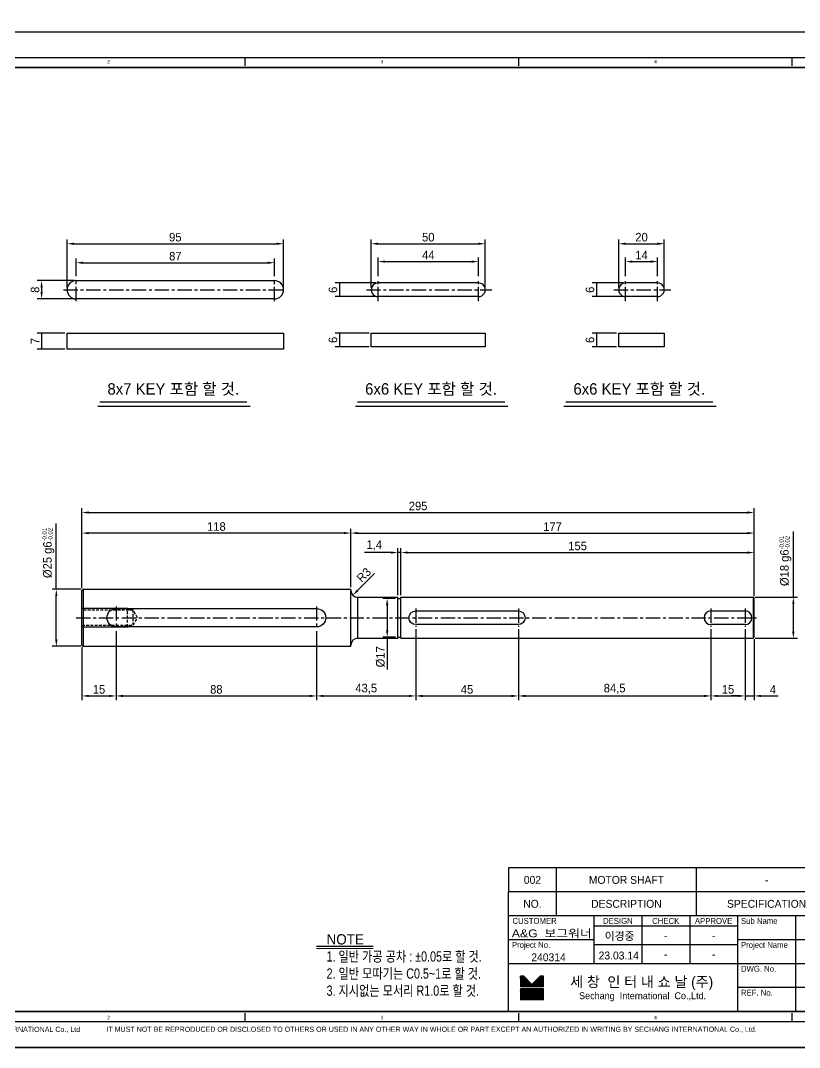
# Model space of a CAD drawing. Header units: inches. Extents: x 0 to 77285, y -118 to 40065.
# Drawn here: x 72149.1 to 72490.9, y 3988 to 4438.4 of the extents above; entities that cross this region are included whole.
import ezdxf
from ezdxf.enums import TextEntityAlignment as Align

# ---------------------------------------------------------------- set-up
doc = ezdxf.new("R2010")
doc.units = ezdxf.units.IN
doc.header["$LTSCALE"] = 5
doc.header["$MEASUREMENT"] = 0
doc.linetypes.add('CENTER', pattern=[2, 1.25, -0.25, 0.25, -0.25])
doc.linetypes.add('HIDDEN', pattern=[0.375, 0.25, -0.125])
for name, color, linetype in [('11', 1, 'CENTER'), ('22', 2, 'HIDDEN'), ('A', 8, 'Continuous'), ('T', 3, 'Continuous')]:
    doc.layers.add(name, color=color, linetype=linetype)
doc.styles.add('SCI', font='')
doc.styles.get('SCI').set_extended_font_data('Gulim')
doc.dimstyles.new('SCH', dxfattribs={"dimtxt": 2.5, "dimasz": 2, "dimexe": 1.25, "dimexo": 0.625, "dimtad": 1, "dimdec": 8, "dimtxsty": 'SCI', "dimcen": 2.5, "dimclrd": 4, "dimclre": 4, "dimclrt": 7, "dimadec": 8, "dimazin": 2, "dimtfac": 1, "dimtdec": 8, "dimtmove": 0, "dimatfit": 3, "dimfxl": 1, "dimarcsym": 0})

# ---------------------------------------------------------------- blocks, each defined once
blk = doc.blocks.new('A$C645fd8c3')
at = {"linetype": 'Continuous'}
h = blk.add_hatch(dxfattribs=at)
h.set_pattern_fill('ANSI31', color=5, scale=0.563055, style=0)
h.set_pattern_definition([(45, (-482.600826, -378.99261), (-0.04976753, 0.04976753), [])])
h.paths.add_polyline_path([(259.73, -279.27), (259.73, -276.17), (258.74, -276.17), (256.35, -278.56), (253.96, -276.17), (252.97, -276.17), (252.97, -279.27)])
h.paths.add_polyline_path([(252.97, -279.83), (252.97, -282.93), (259.73, -282.93), (259.73, -279.83)])
at = {"color": 2}
for p, q in [((12.5, -7.5), (412.5, -7.5)), ((172.5, -10), (172.5, -7.5)), ((252.5, -10), (252.5, -7.5)), ((332.5, -10), (332.5, -7.5)), ((172.5, -289.5), (172.5, -287)), ((252.5, -289.5), (252.5, -287)), ((332.5, -289.5), (332.5, -287)), ((412.5, -289.5), (12.5, -289.5))]:
    blk.add_line(p, q, dxfattribs=at)
for p, q in [((409.5, -244.5), (249.5, -244.5)), ((249.5, -244.5), (249.5, -251.5)), ((249.5, -286.5), (249.5, -251.5)), ((409.5, -251.5), (249.5, -251.5)), ((409.5, -258.5), (249.5, -258.5)), ((316.5, -258.5), (316.5, -286.5)), ((316.5, -261.5), (274.5, -261.5)), ((316.5, -267), (274.5, -267))]:
    blk.add_line(p, q)
at = {"color": 3}
for p, q in [((263.5, -251.5), (263.5, -244.5)), ((304.5, -251.5), (304.5, -244.5)), ((263.5, -258.5), (263.5, -251.5)), ((304.5, -258.5), (304.5, -251.5)), ((274.5, -258.5), (274.5, -272.5)), ((288.5, -258.5), (288.5, -272.5)), ((302.5, -258.5), (302.5, -272.5)), ((333.5, -258.5), (333.5, -286.5)), ((274.5, -265.5), (249.5, -265.5)), ((409.58, -265.5), (316.5, -265.5)), ((409.5, -272.5), (249.5, -272.5)), ((409.58, -279.5), (316.5, -279.5))]:
    blk.add_line(p, q, dxfattribs=at)
at = {"color": 5, "linetype": 'Continuous'}
for p, q in [((252.97, -276.17), (252.97, -279.27)), ((253.96, -276.17), (252.97, -276.17)), ((253.96, -276.17), (256.35, -278.56)), ((258.74, -276.17), (256.35, -278.56)), ((259.73, -276.17), (258.74, -276.17)), ((259.73, -279.27), (259.73, -276.17)), ((259.73, -279.27), (252.97, -279.27)), ((252.97, -279.83), (252.97, -282.93)), ((259.73, -279.83), (252.97, -279.83)), ((259.73, -282.93), (259.73, -279.83)), ((252.97, -282.93), (259.73, -282.93))]:
    blk.add_line(p, q, dxfattribs=at)
at = {"color": 40, "const_width": 0.5}
blk.add_lwpolyline([(15.5, -286.5), (15.5, -10.5), (409.5, -10.5), (409.5, -286.5)], close=True, dxfattribs=at)
at = {"const_width": 0.257}
blk.add_lwpolyline([(193.31, -268.04), (209.91, -268.04)], dxfattribs=at)
at = {"color": 3}
blk.add_lwpolyline([(193.31, -267.35), (209.91, -267.35)], dxfattribs=at)
at = {"layer": 'Defpoints', "color": 1}
blk.add_lwpolyline([(0, -297), (0, 0), (420, 0), (420, -297)], close=True, dxfattribs=at)
at = {"color": 2, "style": 'SCI'}
for s, p in [('2', (132.5, -8.75)), ('3', (212.5, -8.75)), ('4', (292.5, -8.75)), ('2', (132.5, -288.25)), ('3', (212.5, -288.25)), ('4', (292.5, -288.25))]:
    blk.add_text(s, height=1, dxfattribs=at).set_placement(p, align=Align.MIDDLE_CENTER)
at = {"style": 'SCI'}
for s, height, p in [('NO.', 2.308, (256.5, -255)), ('DESCRIPTION', 2.3077, (284, -255)), ('SPECIFICATION', 2.3077, (325, -255)), ('DESIGN', 1.731, (281.5, -260)), ('CHECK', 1.731, (295.5, -260)), ('APPROVE', 1.731, (309.5, -260)), ('이경중', 2.308, (282, -264.44)), ('-', 2.31, (295.5, -264.25)), ('-', 2.31, (309.5, -264.25)), ('세 창  인 터 내 쇼 날 (주)', 3.0296, (288.44, -277.82)), ('Sechang  International  Co.,Ltd.', 2.0198, (288.72, -281.87))]:
    blk.add_text(s, height=height, dxfattribs=at).set_placement(p, align=Align.MIDDLE_CENTER)
for s, height, p in [('CUSTOMER', 1.731, (250.65, -260)), ('Sub Name', 1.731, (317.5, -260)), ('Project No.', 1.7308, (250.5, -267)), ('Project Name', 1.7308, (317.5, -267)), ('DWG. No.', 1.731, (317.5, -274)), ('REF. No.', 1.731, (317.5, -281))]:
    blk.add_text(s, height=height, dxfattribs=at).set_placement(p, align=Align.MIDDLE_LEFT)
at = {"color": 40, "style": 'SCI'}
for p in [(295.5, -269.75), (309.5, -269.75)]:
    blk.add_text('-', height=2.31, dxfattribs=at).set_placement(p, align=Align.MIDDLE_CENTER)
at = {"color": 3, "linetype": 'Continuous', "style": 'SCI'}
for s, p in [('THIS DRAWING CONTAINS CONFIDENTIAL INFORMATION PROPRIETARY TO SECHANG INTERNATIONAL Co., Ltd  ', (12.11, -292.46)), ('IT MUST NOT BE REPRODUCED OR DISCLOSED TO OTHERS OR USED IN ANY OTHER WAY IN WHOLE OR PART EXCEPT AN AUTHORIZED IN WRITING BY SECHANG INTERNATIONAL Co., Ltd.', (131.88, -292.43))]:
    blk.add_text(s, height=1.5, dxfattribs=at).set_placement(p)
at = {"color": 40, "insert": (196.28, -263.89), "char_height": 3, "attachment_point": 1, "style": 'SCI'}
blk.add_mtext_dynamic_manual_height_columns('NOTE{\\W0.8;\\P1. 일반 가공 공차 : %%P0.05로 할 것.\\P2. 일반 모따기는 C0.5~1로 할 것.\\P3. 지시없는 모서리 R1.0로 할 것.}', width=205.982, gutter_width=1.29, heights=[0], dxfattribs=at)
blk = doc.blocks.new('*D1312')
at = {"color": 4, "lineweight": -2, "transparency": 16777216}
for p, q in [((72169.55, 4321.28), (72169.55, 4342.4)), ((72264.55, 4321.28), (72264.55, 4342.4)), ((72172.55, 4340.53), (72261.55, 4340.53))]:
    blk.add_line(p, q, dxfattribs=at)
at = {"color": 4, "transparency": 16777216}
for points in [[(72172.55, 4341.03), (72172.55, 4340.03), (72169.55, 4340.53)], [(72261.55, 4341.03), (72261.55, 4340.03), (72264.55, 4340.53)]]:
    blk.add_solid(points, dxfattribs=at)
at = {"layer": 'Defpoints', "color": 0, "transparency": 16777216}
for p in [(72264.55, 4340.53), (72169.55, 4320.35), (72264.55, 4320.35)]:
    blk.add_point(p, dxfattribs=at)
at = {"color": 7, "transparency": 16777216, "insert": (72217.05, 4343.39), "char_height": 3.75, "attachment_point": 5, "style": 'SCI'}
blk.add_mtext('95', dxfattribs=at)
blk = doc.blocks.new('*D1313')
at = {"color": 4, "lineweight": -2, "transparency": 16777216}
for p, q in [((72172.61, 4324.35), (72156.5, 4324.35)), ((72158.37, 4321.35), (72158.37, 4319.35)), ((72172.61, 4316.35), (72156.5, 4316.35))]:
    blk.add_line(p, q, dxfattribs=at)
at = {"color": 4, "transparency": 16777216}
for points in [[(72157.87, 4321.35), (72158.87, 4321.35), (72158.37, 4324.35)], [(72157.87, 4319.35), (72158.87, 4319.35), (72158.37, 4316.35)]]:
    blk.add_solid(points, dxfattribs=at)
at = {"layer": 'Defpoints', "color": 0, "transparency": 16777216}
for p in [(72173.55, 4324.35), (72158.37, 4316.35), (72173.55, 4316.35)]:
    blk.add_point(p, dxfattribs=at)
at = {"color": 7, "transparency": 16777216, "insert": (72155.51, 4320.35), "char_height": 3.75, "attachment_point": 5, "rotation": 90, "style": 'SCI'}
blk.add_mtext('8', dxfattribs=at)
blk = doc.blocks.new('*D1314')
at = {"color": 4, "lineweight": -2, "transparency": 16777216}
for p, q in [((72305.1, 4323.35), (72287.22, 4323.35)), ((72289.09, 4323.35), (72289.09, 4317.35)), ((72305.1, 4317.35), (72287.22, 4317.35))]:
    blk.add_line(p, q, dxfattribs=at)
at = {"layer": 'Defpoints', "color": 0, "transparency": 16777216}
for p in [(72306.04, 4323.35), (72289.09, 4317.35), (72306.04, 4317.35)]:
    blk.add_point(p, dxfattribs=at)
at = {"color": 7, "transparency": 16777216, "insert": (72286.23, 4320.35), "char_height": 3.75, "attachment_point": 5, "rotation": 90, "style": 'SCI'}
blk.add_mtext('6', dxfattribs=at)
blk = doc.blocks.new('*D1315')
at = {"color": 4, "lineweight": -2, "transparency": 16777216}
for p, q in [((72303.05, 4321.28), (72303.05, 4342.4)), ((72353.05, 4321.28), (72353.05, 4342.4)), ((72306.05, 4340.53), (72350.05, 4340.53))]:
    blk.add_line(p, q, dxfattribs=at)
at = {"color": 4, "transparency": 16777216}
for points in [[(72306.05, 4341.03), (72306.05, 4340.03), (72303.05, 4340.53)], [(72350.05, 4341.03), (72350.05, 4340.03), (72353.05, 4340.53)]]:
    blk.add_solid(points, dxfattribs=at)
at = {"layer": 'Defpoints', "color": 0, "transparency": 16777216}
for p in [(72353.05, 4340.53), (72303.05, 4320.35), (72353.05, 4320.35)]:
    blk.add_point(p, dxfattribs=at)
at = {"color": 7, "transparency": 16777216, "insert": (72328.05, 4343.39), "char_height": 3.75, "attachment_point": 5, "style": 'SCI'}
blk.add_mtext('50', dxfattribs=at)
blk = doc.blocks.new('*D1300')
at = {"color": 4, "lineweight": -2, "transparency": 16777216}
for p, q in [((72168.61, 4301.34), (72156.5, 4301.34)), ((72158.37, 4301.34), (72158.37, 4294.34)), ((72168.61, 4294.34), (72156.5, 4294.34))]:
    blk.add_line(p, q, dxfattribs=at)
at = {"layer": 'Defpoints', "color": 0, "transparency": 16777216}
for p in [(72169.55, 4301.34), (72158.37, 4294.34), (72169.55, 4294.34)]:
    blk.add_point(p, dxfattribs=at)
at = {"color": 7, "transparency": 16777216, "insert": (72155.51, 4297.84), "char_height": 3.75, "attachment_point": 5, "rotation": 90, "style": 'SCI'}
blk.add_mtext('7', dxfattribs=at)
blk = doc.blocks.new('*D1301')
at = {"color": 4, "lineweight": -2, "transparency": 16777216}
for p, q in [((72302.11, 4301.34), (72287.22, 4301.34)), ((72289.09, 4301.34), (72289.09, 4295.34)), ((72302.11, 4295.34), (72287.22, 4295.34))]:
    blk.add_line(p, q, dxfattribs=at)
at = {"layer": 'Defpoints', "color": 0, "transparency": 16777216}
for p in [(72303.05, 4301.34), (72289.09, 4295.34), (72303.05, 4295.34)]:
    blk.add_point(p, dxfattribs=at)
at = {"color": 7, "transparency": 16777216, "insert": (72286.23, 4298.34), "char_height": 3.75, "attachment_point": 5, "rotation": 90, "style": 'SCI'}
blk.add_mtext('6', dxfattribs=at)
blk = doc.blocks.new('*D1306')
at = {"color": 4, "lineweight": -2, "transparency": 16777216}
for p, q in [((72173.55, 4326.28), (72173.55, 4334.07)), ((72260.55, 4326.28), (72260.55, 4334.07)), ((72176.55, 4332.2), (72257.55, 4332.2))]:
    blk.add_line(p, q, dxfattribs=at)
at = {"color": 4, "transparency": 16777216}
for points in [[(72176.55, 4332.7), (72176.55, 4331.7), (72173.55, 4332.2)], [(72257.55, 4332.7), (72257.55, 4331.7), (72260.55, 4332.2)]]:
    blk.add_solid(points, dxfattribs=at)
at = {"layer": 'Defpoints', "color": 0, "transparency": 16777216}
for p in [(72260.55, 4332.2), (72173.55, 4325.35), (72260.55, 4325.35)]:
    blk.add_point(p, dxfattribs=at)
at = {"color": 7, "transparency": 16777216, "insert": (72217.05, 4335.06), "char_height": 3.75, "attachment_point": 5, "style": 'SCI'}
blk.add_mtext('87', dxfattribs=at)
blk = doc.blocks.new('*D1307')
at = {"color": 4, "lineweight": -2, "transparency": 16777216}
for p, q in [((72306.05, 4326.28), (72306.05, 4334.57)), ((72350.05, 4326.28), (72350.05, 4334.57)), ((72309.05, 4332.7), (72347.05, 4332.7))]:
    blk.add_line(p, q, dxfattribs=at)
at = {"color": 4, "transparency": 16777216}
for points in [[(72309.05, 4333.2), (72309.05, 4332.2), (72306.05, 4332.7)], [(72347.05, 4333.2), (72347.05, 4332.2), (72350.05, 4332.7)]]:
    blk.add_solid(points, dxfattribs=at)
at = {"layer": 'Defpoints', "color": 0, "transparency": 16777216}
for p in [(72350.05, 4332.7), (72306.05, 4325.35), (72350.05, 4325.35)]:
    blk.add_point(p, dxfattribs=at)
at = {"color": 7, "transparency": 16777216, "insert": (72328.05, 4335.56), "char_height": 3.75, "attachment_point": 5, "style": 'SCI'}
blk.add_mtext('44', dxfattribs=at)
blk = doc.blocks.new('*D1308')
at = {"color": 4, "lineweight": -2, "transparency": 16777216}
for p, q in [((72413.67, 4323.35), (72400.01, 4323.35)), ((72401.88, 4323.35), (72401.88, 4317.35)), ((72413.67, 4317.35), (72400.01, 4317.35))]:
    blk.add_line(p, q, dxfattribs=at)
at = {"layer": 'Defpoints', "color": 0, "transparency": 16777216}
for p in [(72414.61, 4323.35), (72401.88, 4317.35), (72414.61, 4317.35)]:
    blk.add_point(p, dxfattribs=at)
at = {"color": 7, "transparency": 16777216, "insert": (72399.02, 4320.35), "char_height": 3.75, "attachment_point": 5, "rotation": 90, "style": 'SCI'}
blk.add_mtext('6', dxfattribs=at)
blk = doc.blocks.new('*D1309')
at = {"color": 4, "lineweight": -2, "transparency": 16777216}
for p, q in [((72411.62, 4321.28), (72411.62, 4342.4)), ((72431.62, 4321.28), (72431.62, 4342.4)), ((72414.62, 4340.53), (72428.62, 4340.53))]:
    blk.add_line(p, q, dxfattribs=at)
at = {"color": 4, "transparency": 16777216}
for points in [[(72414.62, 4341.03), (72414.62, 4340.03), (72411.62, 4340.53)], [(72428.62, 4341.03), (72428.62, 4340.03), (72431.62, 4340.53)]]:
    blk.add_solid(points, dxfattribs=at)
at = {"layer": 'Defpoints', "color": 0, "transparency": 16777216}
for p in [(72431.62, 4340.53), (72411.62, 4320.35), (72431.62, 4320.35)]:
    blk.add_point(p, dxfattribs=at)
at = {"color": 7, "transparency": 16777216, "insert": (72421.62, 4343.39), "char_height": 3.75, "attachment_point": 5, "style": 'SCI'}
blk.add_mtext('20', dxfattribs=at)
blk = doc.blocks.new('*D1310')
at = {"color": 4, "lineweight": -2, "transparency": 16777216}
for p, q in [((72410.68, 4301.34), (72400.01, 4301.34)), ((72401.88, 4301.34), (72401.88, 4295.34)), ((72410.68, 4295.34), (72400.01, 4295.34))]:
    blk.add_line(p, q, dxfattribs=at)
at = {"layer": 'Defpoints', "color": 0, "transparency": 16777216}
for p in [(72411.62, 4301.34), (72401.88, 4295.34), (72411.62, 4295.34)]:
    blk.add_point(p, dxfattribs=at)
at = {"color": 7, "transparency": 16777216, "insert": (72399.02, 4298.34), "char_height": 3.75, "attachment_point": 5, "rotation": 90, "style": 'SCI'}
blk.add_mtext('6', dxfattribs=at)
blk = doc.blocks.new('*D1311')
at = {"color": 4, "lineweight": -2, "transparency": 16777216}
for p, q in [((72414.62, 4326.28), (72414.62, 4334.57)), ((72428.62, 4326.28), (72428.62, 4334.57)), ((72417.62, 4332.7), (72425.62, 4332.7))]:
    blk.add_line(p, q, dxfattribs=at)
at = {"color": 4, "transparency": 16777216}
for points in [[(72417.62, 4333.2), (72417.62, 4332.2), (72414.62, 4332.7)], [(72425.62, 4333.2), (72425.62, 4332.2), (72428.62, 4332.7)]]:
    blk.add_solid(points, dxfattribs=at)
at = {"layer": 'Defpoints', "color": 0, "transparency": 16777216}
for p in [(72428.62, 4332.7), (72414.62, 4325.35), (72428.62, 4325.35)]:
    blk.add_point(p, dxfattribs=at)
at = {"color": 7, "transparency": 16777216, "insert": (72421.62, 4335.56), "char_height": 3.75, "attachment_point": 5, "style": 'SCI'}
blk.add_mtext('14', dxfattribs=at)
blk = doc.blocks.new('A$Cdee910e8')
for p, q in [((0, 12), (0.5, 12.5)), ((0, -12), (0, 12)), ((0.5, 12.5), (118, 12.5)), ((0.5, 12.5), (0.5, -12.5)), ((118, -12.5), (118, 12.5)), ((121, 9), (138.6, 9)), ((138.6, -9), (138.6, 9)), ((138.6, 8.5), (140, 8.5)), ((140, 9), (294.5, 9)), ((140, -9), (140, 9)), ((294.5, 9), (295, 8.5)), ((294.5, 9), (294.5, -9)), ((295, -8.5), (295, 8.5)), ((276, 3), (291, 3)), ((291, -3), (276, -3)), ((121, -9), (138.6, -9)), ((138.6, -8.5), (140, -8.5)), ((140, -9), (294.5, -9)), ((294.5, -9), (295, -8.5)), ((0, -12), (0.5, -12.5)), ((0.5, -12.5), (118, -12.5))]:
    blk.add_line(p, q)
for points in [[(15, -4, -1), (15, 4), (103, 4, -1), (103, -4)], [(146.5, -3, -1), (146.5, 3), (191.5, 3, -1), (191.5, -3)]]:
    blk.add_lwpolyline(points, format="xyb", close=True)
for centre, start, end in [((121, 12), 180, 270), ((276, 0), 90, 270), ((291, 0), 270, 90), ((121, -12), 90, 180)]:
    blk.add_arc(centre, 3, start, end)
at = {"layer": '11'}
for p, q in [((15, 5), (15, -5)), ((103, 5), (103, -5)), ((-2.5, 0), (296, 0)), ((146.5, 4), (146.5, -4)), ((191.5, 4), (191.5, -4)), ((276, 4), (276, -4)), ((291, 4), (291, -4))]:
    blk.add_line(p, q, dxfattribs=at)
at = {"layer": '22'}
for p, q in [((22.5, 3.32), (0, 3.32)), ((20, -4), (20, 4)), ((24.42, 0), (22.5, 3.32)), ((22.5, -3.32), (22.5, 3.32)), ((22.5, -3.32), (24.42, 0)), ((0, -3.32), (22.5, -3.32))]:
    blk.add_line(p, q, dxfattribs=at)
at = {"layer": 'A'}
blk.add_line((121, 9), (121, -9), dxfattribs=at)
at = {"layer": 'T'}
for p, q in [((20, 4), (0, 4)), ((21.17, 3.32), (20, 4)), ((0, -4), (20, -4)), ((20, -4), (21.17, -3.32))]:
    blk.add_line(p, q, dxfattribs=at)
blk = doc.blocks.new('*D1320')
at = {"color": 4, "lineweight": -2, "transparency": 16777216}
for p, q in [((72316.06, 4186.44), (72316.06, 4206.96)), ((72471.06, 4185.94), (72471.06, 4206.96)), ((72319.06, 4205.08), (72468.06, 4205.08))]:
    blk.add_line(p, q, dxfattribs=at)
at = {"color": 4, "transparency": 16777216}
for points in [[(72319.06, 4205.58), (72319.06, 4204.58), (72316.06, 4205.08)], [(72468.06, 4205.58), (72468.06, 4204.58), (72471.06, 4205.08)]]:
    blk.add_solid(points, dxfattribs=at)
at = {"layer": 'Defpoints', "color": 0, "transparency": 16777216}
for p in [(72471.06, 4205.08), (72316.06, 4185.5), (72471.06, 4185)]:
    blk.add_point(p, dxfattribs=at)
at = {"color": 7, "transparency": 16777216, "insert": (72393.56, 4207.95), "char_height": 3.75, "attachment_point": 5, "style": 'SCI'}
blk.add_mtext('155', dxfattribs=at)
blk = doc.blocks.new('*D1321')
at = {"color": 4, "lineweight": -2, "transparency": 16777216}
for p, q in [((72314.66, 4186.44), (72314.66, 4206.96)), ((72316.06, 4186.44), (72316.06, 4206.96)), ((72311.66, 4205.08), (72300.03, 4205.08)), ((72316.06, 4205.08), (72314.66, 4205.08)), ((72319.06, 4205.08), (72322.06, 4205.08))]:
    blk.add_line(p, q, dxfattribs=at)
at = {"color": 4, "transparency": 16777216}
for points in [[(72311.66, 4205.58), (72311.66, 4204.58), (72314.66, 4205.08)], [(72319.06, 4205.58), (72319.06, 4204.58), (72316.06, 4205.08)]]:
    blk.add_solid(points, dxfattribs=at)
at = {"layer": 'Defpoints', "color": 0, "transparency": 16777216}
for p in [(72314.66, 4205.08), (72314.66, 4185.5), (72316.06, 4185.5)]:
    blk.add_point(p, dxfattribs=at)
at = {"color": 7, "transparency": 16777216, "insert": (72304.35, 4208.18), "char_height": 3.75, "attachment_point": 5, "style": 'SCI'}
blk.add_mtext('1,4', dxfattribs=at)
blk = doc.blocks.new('*D1322')
at = {"color": 4, "lineweight": -2, "transparency": 16777216}
for p, q in [((72294.06, 4189.94), (72294.06, 4215.49)), ((72297.06, 4213.62), (72468.06, 4213.62)), ((72471.06, 4185.94), (72471.06, 4215.49))]:
    blk.add_line(p, q, dxfattribs=at)
at = {"color": 4, "transparency": 16777216}
for points in [[(72297.06, 4214.12), (72297.06, 4213.12), (72294.06, 4213.62)], [(72468.06, 4214.12), (72468.06, 4213.12), (72471.06, 4213.62)]]:
    blk.add_solid(points, dxfattribs=at)
at = {"layer": 'Defpoints', "color": 0, "transparency": 16777216}
for p in [(72471.06, 4213.62), (72294.06, 4189), (72471.06, 4185)]:
    blk.add_point(p, dxfattribs=at)
at = {"color": 7, "transparency": 16777216, "insert": (72382.56, 4216.48), "char_height": 3.75, "attachment_point": 5, "style": 'SCI'}
blk.add_mtext('177', dxfattribs=at)
blk = doc.blocks.new('*D1323')
at = {"color": 4, "lineweight": -2, "transparency": 16777216}
for p, q in [((72176.06, 4189.44), (72176.06, 4215.49)), ((72291.06, 4213.62), (72179.06, 4213.62)), ((72294.06, 4189.94), (72294.06, 4215.49))]:
    blk.add_line(p, q, dxfattribs=at)
at = {"color": 4, "transparency": 16777216}
for points in [[(72179.06, 4214.12), (72179.06, 4213.12), (72176.06, 4213.62)], [(72291.06, 4214.12), (72291.06, 4213.12), (72294.06, 4213.62)]]:
    blk.add_solid(points, dxfattribs=at)
at = {"layer": 'Defpoints', "color": 0, "transparency": 16777216}
for p in [(72176.06, 4213.62), (72294.06, 4189), (72176.06, 4188.5)]:
    blk.add_point(p, dxfattribs=at)
at = {"color": 7, "transparency": 16777216, "insert": (72235.06, 4216.48), "char_height": 3.75, "attachment_point": 5, "style": 'SCI'}
blk.add_mtext('118', dxfattribs=at)
blk = doc.blocks.new('*D1324')
at = {"color": 4, "lineweight": -2, "transparency": 16777216}
for p, q in [((72176.06, 4189.44), (72176.06, 4224.51)), ((72179.06, 4222.64), (72468.06, 4222.64)), ((72471.06, 4185.94), (72471.06, 4224.51))]:
    blk.add_line(p, q, dxfattribs=at)
at = {"color": 4, "transparency": 16777216}
for points in [[(72179.06, 4223.14), (72179.06, 4222.14), (72176.06, 4222.64)], [(72468.06, 4223.14), (72468.06, 4222.14), (72471.06, 4222.64)]]:
    blk.add_solid(points, dxfattribs=at)
at = {"layer": 'Defpoints', "color": 0, "transparency": 16777216}
for p in [(72471.06, 4222.64), (72176.06, 4188.5), (72471.06, 4185)]:
    blk.add_point(p, dxfattribs=at)
at = {"color": 7, "transparency": 16777216, "insert": (72323.56, 4225.5), "char_height": 3.75, "attachment_point": 5, "style": 'SCI'}
blk.add_mtext('295', dxfattribs=at)
blk = doc.blocks.new('*D1325')
at = {"color": 4, "lineweight": -2, "transparency": 16777216}
for p, q in [((72313.72, 4185), (72308.14, 4185)), ((72310.01, 4182), (72310.01, 4171)), ((72313.72, 4168), (72308.14, 4168)), ((72310.01, 4168), (72310.01, 4153.73))]:
    blk.add_line(p, q, dxfattribs=at)
at = {"color": 4, "transparency": 16777216}
for points in [[(72309.51, 4182), (72310.51, 4182), (72310.01, 4185)], [(72309.51, 4171), (72310.51, 4171), (72310.01, 4168)]]:
    blk.add_solid(points, dxfattribs=at)
at = {"layer": 'Defpoints', "color": 0, "transparency": 16777216}
for p in [(72314.66, 4185), (72310.01, 4168), (72314.66, 4168)]:
    blk.add_point(p, dxfattribs=at)
at = {"color": 7, "transparency": 16777216, "insert": (72307.05, 4159.36), "char_height": 3.75, "attachment_point": 5, "rotation": 90, "style": 'SCI'}
blk.add_mtext('%%C17', dxfattribs=at)
blk = doc.blocks.new('*D1326')
at = {"color": 4, "lineweight": -2, "transparency": 16777216}
blk.add_line((72304.44, 4195.88), (72297.06, 4188.5), dxfattribs=at)
at = {"color": 4, "transparency": 16777216}
blk.add_solid([(72296.71, 4188.85), (72297.41, 4188.14), (72294.94, 4186.38)], dxfattribs=at)
at = {"layer": 'Defpoints', "color": 0, "transparency": 16777216}
for p in [(72294.94, 4186.38), (72297.06, 4188.5)]:
    blk.add_point(p, dxfattribs=at)
at = {"color": 7, "transparency": 16777216, "insert": (72299.78, 4195.27), "char_height": 3.75, "attachment_point": 5, "rotation": 45, "style": 'SCI'}
blk.add_mtext('R3', dxfattribs=at)
blk = doc.blocks.new('*D1327')
at = {"color": 4, "lineweight": -2, "transparency": 16777216}
for p, q in [((72191.06, 4170.56), (72191.06, 4140.32)), ((72176.06, 4163.56), (72176.06, 4140.32)), ((72179.06, 4142.2), (72188.06, 4142.2))]:
    blk.add_line(p, q, dxfattribs=at)
at = {"color": 4, "transparency": 16777216}
for points in [[(72179.06, 4142.7), (72179.06, 4141.7), (72176.06, 4142.2)], [(72188.06, 4142.7), (72188.06, 4141.7), (72191.06, 4142.2)]]:
    blk.add_solid(points, dxfattribs=at)
at = {"layer": 'Defpoints', "color": 0, "transparency": 16777216}
for p in [(72191.06, 4171.5), (72176.06, 4164.5), (72191.06, 4142.2)]:
    blk.add_point(p, dxfattribs=at)
at = {"color": 7, "transparency": 16777216, "insert": (72183.56, 4145.06), "char_height": 3.75, "attachment_point": 5, "style": 'SCI'}
blk.add_mtext('15', dxfattribs=at)
blk = doc.blocks.new('*D1328')
at = {"color": 4, "lineweight": -2, "transparency": 16777216}
for p, q in [((72191.06, 4170.56), (72191.06, 4140.32)), ((72279.06, 4170.56), (72279.06, 4140.32)), ((72194.06, 4142.2), (72276.06, 4142.2))]:
    blk.add_line(p, q, dxfattribs=at)
at = {"color": 4, "transparency": 16777216}
for points in [[(72194.06, 4142.7), (72194.06, 4141.7), (72191.06, 4142.2)], [(72276.06, 4142.7), (72276.06, 4141.7), (72279.06, 4142.2)]]:
    blk.add_solid(points, dxfattribs=at)
at = {"layer": 'Defpoints', "color": 0, "transparency": 16777216}
for p in [(72191.06, 4171.5), (72279.06, 4171.5), (72279.06, 4142.2)]:
    blk.add_point(p, dxfattribs=at)
at = {"color": 7, "transparency": 16777216, "insert": (72235.06, 4145.06), "char_height": 3.75, "attachment_point": 5, "style": 'SCI'}
blk.add_mtext('88', dxfattribs=at)
blk = doc.blocks.new('*D1329')
at = {"color": 4, "lineweight": -2, "transparency": 16777216}
for p, q in [((72322.56, 4171.56), (72322.56, 4140.32)), ((72279.06, 4170.56), (72279.06, 4140.32)), ((72282.06, 4142.2), (72319.56, 4142.2))]:
    blk.add_line(p, q, dxfattribs=at)
at = {"color": 4, "transparency": 16777216}
for points in [[(72282.06, 4142.7), (72282.06, 4141.7), (72279.06, 4142.2)], [(72319.56, 4142.7), (72319.56, 4141.7), (72322.56, 4142.2)]]:
    blk.add_solid(points, dxfattribs=at)
at = {"layer": 'Defpoints', "color": 0, "transparency": 16777216}
for p in [(72279.06, 4171.5), (72322.56, 4172.5), (72322.56, 4142.2)]:
    blk.add_point(p, dxfattribs=at)
at = {"color": 7, "transparency": 16777216, "insert": (72300.81, 4145.29), "char_height": 3.75, "attachment_point": 5, "style": 'SCI'}
blk.add_mtext('43,5', dxfattribs=at)
blk = doc.blocks.new('*D1330')
at = {"color": 4, "lineweight": -2, "transparency": 16777216}
for p, q in [((72322.56, 4171.56), (72322.56, 4140.32)), ((72367.56, 4171.56), (72367.56, 4140.32)), ((72325.56, 4142.2), (72364.56, 4142.2))]:
    blk.add_line(p, q, dxfattribs=at)
at = {"color": 4, "transparency": 16777216}
for points in [[(72325.56, 4142.7), (72325.56, 4141.7), (72322.56, 4142.2)], [(72364.56, 4142.7), (72364.56, 4141.7), (72367.56, 4142.2)]]:
    blk.add_solid(points, dxfattribs=at)
at = {"layer": 'Defpoints', "color": 0, "transparency": 16777216}
for p in [(72322.56, 4172.5), (72367.56, 4172.5), (72367.56, 4142.2)]:
    blk.add_point(p, dxfattribs=at)
at = {"color": 7, "transparency": 16777216, "insert": (72345.06, 4145.06), "char_height": 3.75, "attachment_point": 5, "style": 'SCI'}
blk.add_mtext('45', dxfattribs=at)
blk = doc.blocks.new('*D1331')
at = {"color": 4, "lineweight": -2, "transparency": 16777216}
for p, q in [((72367.56, 4171.56), (72367.56, 4140.32)), ((72452.06, 4171.56), (72452.06, 4140.32)), ((72370.56, 4142.2), (72449.06, 4142.2))]:
    blk.add_line(p, q, dxfattribs=at)
at = {"color": 4, "transparency": 16777216}
for points in [[(72370.56, 4142.7), (72370.56, 4141.7), (72367.56, 4142.2)], [(72449.06, 4142.7), (72449.06, 4141.7), (72452.06, 4142.2)]]:
    blk.add_solid(points, dxfattribs=at)
at = {"layer": 'Defpoints', "color": 0, "transparency": 16777216}
for p in [(72367.56, 4172.5), (72452.06, 4172.5), (72452.06, 4142.2)]:
    blk.add_point(p, dxfattribs=at)
at = {"color": 7, "transparency": 16777216, "insert": (72409.81, 4145.29), "char_height": 3.75, "attachment_point": 5, "style": 'SCI'}
blk.add_mtext('84,5', dxfattribs=at)
blk = doc.blocks.new('*D1332')
at = {"color": 4, "lineweight": -2, "transparency": 16777216}
for p, q in [((72452.06, 4171.56), (72452.06, 4140.32)), ((72467.06, 4171.56), (72467.06, 4140.32)), ((72455.06, 4142.2), (72464.06, 4142.2))]:
    blk.add_line(p, q, dxfattribs=at)
at = {"color": 4, "transparency": 16777216}
for points in [[(72455.06, 4142.7), (72455.06, 4141.7), (72452.06, 4142.2)], [(72464.06, 4142.7), (72464.06, 4141.7), (72467.06, 4142.2)]]:
    blk.add_solid(points, dxfattribs=at)
at = {"layer": 'Defpoints', "color": 0, "transparency": 16777216}
for p in [(72452.06, 4172.5), (72467.06, 4172.5), (72467.06, 4142.2)]:
    blk.add_point(p, dxfattribs=at)
at = {"color": 7, "transparency": 16777216, "insert": (72459.56, 4145.06), "char_height": 3.75, "attachment_point": 5, "style": 'SCI'}
blk.add_mtext('15', dxfattribs=at)
blk = doc.blocks.new('*D1333')
at = {"color": 4, "lineweight": -2, "transparency": 16777216}
for p, q in [((72467.06, 4171.56), (72467.06, 4140.32)), ((72471.06, 4167.06), (72471.06, 4140.32)), ((72464.06, 4142.2), (72461.06, 4142.2)), ((72467.06, 4142.2), (72471.06, 4142.2)), ((72474.06, 4142.2), (72481.56, 4142.2))]:
    blk.add_line(p, q, dxfattribs=at)
at = {"color": 4, "transparency": 16777216}
for points in [[(72464.06, 4142.7), (72464.06, 4141.7), (72467.06, 4142.2)], [(72474.06, 4142.7), (72474.06, 4141.7), (72471.06, 4142.2)]]:
    blk.add_solid(points, dxfattribs=at)
at = {"layer": 'Defpoints', "color": 0, "transparency": 16777216}
for p in [(72467.06, 4172.5), (72471.06, 4168), (72471.06, 4142.2)]:
    blk.add_point(p, dxfattribs=at)
at = {"color": 7, "transparency": 16777216, "insert": (72479.31, 4145.06), "char_height": 3.75, "attachment_point": 5, "style": 'SCI'}
blk.add_mtext('4', dxfattribs=at)
blk = doc.blocks.new('*D1334')
at = {"color": 4, "lineweight": -2, "transparency": 16777216}
for p, q in [((72488.23, 4185.5), (72488.23, 4214.27)), ((72471.5, 4185.5), (72490.11, 4185.5)), ((72488.23, 4170.5), (72488.23, 4182.5)), ((72471.5, 4167.5), (72490.11, 4167.5))]:
    blk.add_line(p, q, dxfattribs=at)
at = {"color": 4, "transparency": 16777216}
for points in [[(72487.73, 4182.5), (72488.73, 4182.5), (72488.23, 4185.5)], [(72487.73, 4170.5), (72488.73, 4170.5), (72488.23, 4167.5)]]:
    blk.add_solid(points, dxfattribs=at)
at = {"layer": 'Defpoints', "color": 0, "transparency": 16777216}
for p in [(72470.56, 4185.5), (72488.23, 4185.5), (72470.56, 4167.5)]:
    blk.add_point(p, dxfattribs=at)
at = {"color": 7, "transparency": 16777216, "insert": (72484.7, 4201.38), "char_height": 3.75, "attachment_point": 5, "rotation": 90, "style": 'SCI'}
blk.add_mtext('\\A1;%%C18{\\H1.00x; g6{\\H0.5x;\\S-0.01^ -0.02;}}', dxfattribs=at)
blk = doc.blocks.new('*D1335')
at = {"color": 4, "lineweight": -2, "transparency": 16777216}
for p, q in [((72164.84, 4189), (72164.84, 4217.77)), ((72175.62, 4189), (72162.97, 4189)), ((72164.84, 4167), (72164.84, 4186)), ((72175.62, 4164), (72162.97, 4164))]:
    blk.add_line(p, q, dxfattribs=at)
at = {"color": 4, "transparency": 16777216}
for points in [[(72164.34, 4186), (72165.34, 4186), (72164.84, 4189)], [(72164.34, 4167), (72165.34, 4167), (72164.84, 4164)]]:
    blk.add_solid(points, dxfattribs=at)
at = {"layer": 'Defpoints', "color": 0, "transparency": 16777216}
for p in [(72164.84, 4189), (72176.56, 4189), (72176.56, 4164)]:
    blk.add_point(p, dxfattribs=at)
at = {"color": 7, "transparency": 16777216, "insert": (72161.31, 4204.88), "char_height": 3.75, "attachment_point": 5, "rotation": 90, "style": 'SCI'}
blk.add_mtext('\\A1;%%C25{\\H1.00x; g6{\\H0.5x;\\S-0.01^ -0.02;}}', dxfattribs=at)

msp = doc.modelspace()

# ---------------------------------------------------------------- linework, layer by layer
for p, q in [((72173.54536221, 4324.34500238), (72260.54536221, 4324.34500238)), ((72350.04801636, 4323.34500161), (72306.03646051, 4323.34500316)), ((72428.61925051, 4323.34500161), (72414.60769466, 4323.34500316)), ((72260.54536221, 4316.34500238), (72173.54536221, 4316.34500238)), ((72350.04801636, 4317.34500316), (72306.03646051, 4317.34503261)), ((72428.61925051, 4317.34500316), (72414.60769466, 4317.34503261))]:
    msp.add_line(p, q)
at = {"color": 3}
for p, q in [((72183.92728354, 4271.12280757), (72248.49072836, 4271.12280757)), ((72297.01022945, 4271.12280757), (72361.57367427, 4271.12280757)), ((72388.39047109, 4271.12280757), (72452.95391591, 4271.12280757)), ((72183.08192267, 4269.22193467), (72249.86440365, 4269.22193467)), ((72296.16486858, 4269.22193467), (72362.94734956, 4269.22193467)), ((72387.54511023, 4269.22193467), (72454.3275912, 4269.22193467))]:
    msp.add_line(p, q, dxfattribs=at)
for points in [[(71277.07583024, 3988.02503557), (73574.39282526, 3988.02503557), (73574.39282526, 4686.16601062), (71277.07583024, 4686.16601062)], [(72169.54536221, 4301.34167588), (72264.54536221, 4301.34167588), (72264.54536221, 4294.34167588), (72169.54536221, 4294.34167588)], [(72303.04586075, 4301.34167588), (72353.04586075, 4301.34167588), (72353.04586075, 4295.34167588), (72303.04586075, 4295.34167588)], [(72411.6170949, 4301.34167588), (72431.6170949, 4301.34167588), (72431.6170949, 4295.34167588), (72411.6170949, 4295.34167588)]]:
    msp.add_lwpolyline(points, close=True)
for centre, radius, start, end in [((72173.54536221, 4320.34500238), 4, 90, 270), ((72260.54536221, 4320.34500238), 4, 270, 90), ((72306.04586075, 4320.34501788), 3, 89.9588012525, 270.0411987608), ((72350.04586075, 4320.34500238), 3, 269.9588012392, 90.0411987475), ((72414.6170949, 4320.34501788), 3, 89.9588012525, 270.0411987608), ((72428.6170949, 4320.34500238), 3, 269.9588012392, 90.0411987475)]:
    msp.add_arc(centre, radius, start, end)
at = {"layer": '11', "linetype": 'CENTER'}
for p, q in [((72173.54536222, 4315.34500238), (72173.54536221, 4325.34500238)), ((72260.54536221, 4315.34500238), (72260.54536222, 4325.34500238)), ((72306.04586075, 4315.34501788), (72306.04586075, 4325.34501788)), ((72350.04586075, 4315.34500238), (72350.04586075, 4325.34500238)), ((72414.6170949, 4315.34501788), (72414.6170949, 4325.34501788)), ((72428.6170949, 4315.34500238), (72428.6170949, 4325.34500238)), ((72168.0021148, 4320.34500238), (72265.27243891, 4320.34500238)), ((72300.881044, 4320.34501788), (72355.861123, 4320.34501788)), ((72409.45227815, 4320.34501788), (72434.43235716, 4320.34501788))]:
    msp.add_line(p, q, dxfattribs=at)

# ---------------------------------------------------------------- block references
at = {"color": 3, "xscale": 1.5, "yscale": 1.5, "zscale": 1.5}
msp.add_blockref('A$C645fd8c3', (71988.99753237, 4433.52503557), dxfattribs=at)
msp.add_blockref('A$Cdee910e8', (72176.05959934, 4176.49835091))

# ---------------------------------------------------------------- texts
at = {"style": 'SCI'}
for s, height, p in [('002', 3.461538462, (72373.74753237, 4061.52503557)), ('MOTOR SHAFT', 3.4615384615, (72414.99753237, 4061.52504796)), ('-', 3.46153846, (72476.49753237, 4061.52503557))]:
    msp.add_text(s, height=height, dxfattribs=at).set_placement(p, align=Align.MIDDLE_CENTER)
at = {"color": 40, "style": 'SCI', "width": 1.12551}
msp.add_text('A&G_보그워너', height=3.461538462, dxfattribs=at).set_placement((72364.6837795, 4036.31847019), (72399.7581099, 4036.31847019), align=Align.FIT)
at = {"color": 40, "style": 'SCI'}
for s, p in [('240314', (72380.81231624, 4027.57311249)), ('23.03.14', (72411.611905, 4028.35195865))]:
    msp.add_text(s, height=3.461538462, dxfattribs=at).set_placement(p, align=Align.MIDDLE_CENTER)
at = {"color": 7, "char_height": 5, "attachment_point": 5, "style": 'SCI'}
for s, insert in [('8x7 KEY 포함 할 것.', (72216.17875105, 4276.60436312)), ('6x6 KEY 포함 할 것.', (72329.26169696, 4276.60436312)), ('6x6 KEY 포함 할 것.', (72420.6419386, 4276.60436312))]:
    msp.add_mtext(s, dxfattribs=dict(at, insert=insert))

# ---------------------------------------------------------------- dimensions: what is measured, and where the dimension line sits
for base, p1, p2, override, picture, middle in [((72264.54536221, 4340.52967965), (72169.54536221, 4320.34500238), (72264.54536221, 4320.34500238), {"dimscale": 1.5, "dimdec": 1, "dimtdec": 1}, '*D1312', (72217.04536221, 4343.38961641)), ((72353.04586075, 4340.52967965), (72303.04586075, 4320.34501788), (72353.04586075, 4320.34500139), {"dimscale": 1.5, "dimdec": 1, "dimtdec": 1}, '*D1315', (72328.04586075, 4343.38961641)), ((72431.6170949, 4340.52967965), (72411.6170949, 4320.34501788), (72431.6170949, 4320.34500139), {"dimscale": 1.5, "dimdec": 1, "dimtdec": 1}, '*D1309', (72421.6170949, 4343.38961641)), ((72260.54536222, 4332.19848414), (72173.54536221, 4325.34500238), (72260.54536222, 4325.34500238), {"dimscale": 1.5, "dimdec": 1, "dimtdec": 1}, '*D1306', (72217.04536221, 4335.06091756)), ((72350.04586075, 4332.69762249), (72306.04586075, 4325.34501788), (72350.04586075, 4325.34501788), {"dimscale": 1.5, "dimdec": 1, "dimtdec": 1}, '*D1307', (72328.04586075, 4335.56005591)), ((72428.6170949, 4332.69762249), (72414.6170949, 4325.34501788), (72428.6170949, 4325.34501788), {"dimscale": 1.5, "dimdec": 1, "dimtdec": 1}, '*D1311', (72421.6170949, 4335.56255258)), ((72471.0595993433, 4222.6364473395), (72176.0595993433, 4188.4983509091), (72471.0595993433, 4184.9983509091), {"dimscale": 1.5}, '*D1324', (72323.5595993433, 4225.4963840905)), ((72176.0595993433, 4213.6187880633), (72294.0595993433, 4188.9983509091), (72176.0595993433, 4188.4983509091), {"dimscale": 1.5}, '*D1323', (72235.0595993433, 4216.4837181566)), ((72471.0595993433, 4213.6187880633), (72294.0595993433, 4188.9983509091), (72471.0595993433, 4184.9983509091), {"dimscale": 1.5}, '*D1322', (72382.5595993433, 4216.4837181566)), ((72314.65959934, 4205.08350534), (72316.05959934, 4185.49835091), (72314.65959934, 4185.49835091), {"dimscale": 1.5}, '*D1321', (72304.34660001, 4208.17812917)), ((72471.0595993433, 4205.0835053361), (72316.0595993433, 4185.4983509091), (72471.0595993433, 4184.9983509091), {"dimscale": 1.5}, '*D1320', (72393.5595993433, 4207.9484354293)), ((72191.0595993433, 4142.1970425454), (72176.0595993433, 4164.4983509091), (72191.0595993433, 4171.4983509091), {"dimscale": 1.5}, '*D1327', (72183.5595993433, 4145.0619726386)), ((72279.0595993433, 4142.1970425454), (72191.0595993433, 4171.4983509091), (72279.0595993433, 4171.4983509091), {"dimscale": 1.5, "dimtmove": 1}, '*D1328', (72235.0595993433, 4145.0569792964)), ((72322.5595993433, 4142.1970425454), (72279.0595993433, 4171.4983509091), (72322.5595993433, 4172.4983509091), {"dimscale": 1.5, "dimtmove": 1}, '*D1329', (72300.8095993433, 4145.2916663803)), ((72367.5595993433, 4142.1970425454), (72322.5595993433, 4172.4983509091), (72367.5595993433, 4172.4983509091), {"dimscale": 1.5, "dimtmove": 1}, '*D1330', (72345.0595993433, 4145.0594759675)), ((72452.0595993433, 4142.1970425454), (72367.5595993433, 4172.4983509091), (72452.0595993433, 4172.4983509091), {"dimscale": 1.5, "dimtmove": 1}, '*D1331', (72409.8095993433, 4145.2916663803)), ((72467.0595993433, 4142.1970425454), (72452.0595993433, 4172.4983509091), (72467.0595993433, 4172.4983509091), {"dimscale": 1.5, "dimtmove": 1}, '*D1332', (72459.5595993433, 4145.0619726386)), ((72471.05959934, 4142.19704255), (72467.05959934, 4172.49835091), (72471.05959934, 4167.99835091), {"dimscale": 1.5}, '*D1333', (72479.31034834, 4145.05947597))]:
    dim = msp.add_linear_dim(base=base, p1=p1, p2=p2, dimstyle='SCH', override=override)
    dim.commit()
    dim.dimension.update_dxf_attribs({"geometry": picture, "text_midpoint": middle})
for base, p1, p2, picture, middle in [((72158.37167589, 4316.34500238), (72173.54536221, 4324.34500238), (72173.54536221, 4316.34500238), '*D1313', (72155.51173914, 4320.34500238)), ((72289.09181558, 4317.34503261), (72306.03646051, 4323.34500316), (72306.03646051, 4317.34503261), '*D1314', (72286.23187882, 4320.34501788)), ((72401.88015021, 4317.34503261), (72414.60769466, 4323.34500316), (72414.60769466, 4317.34503261), '*D1308', (72399.02021346, 4320.34501788)), ((72158.37167589, 4294.34167588), (72169.54536221, 4301.34167588), (72169.54536221, 4294.34167588), '*D1300', (72155.51173914, 4297.84167588)), ((72289.09181558, 4295.34167588), (72303.04586075, 4301.34167588), (72303.04586075, 4295.34167588), '*D1301', (72286.23187882, 4298.34167588)), ((72401.88015021, 4295.34167588), (72411.6170949, 4301.34167588), (72411.6170949, 4295.34167588), '*D1310', (72399.02021346, 4298.34167588))]:
    dim = msp.add_linear_dim(base=base, p1=p1, p2=p2, angle=90, dimstyle='SCH', override={"dimscale": 1.5, "dimdec": 1, "dimtdec": 1})
    dim.commit()
    dim.dimension.update_dxf_attribs({"geometry": picture, "text_midpoint": middle})
for base, p1, p2, picture, middle in [((72164.8426088322, 4188.9983509091), (72176.5595993433, 4163.9983509091), (72176.5595993433, 4188.9983509091), '*D1335', (72161.308154771, 4204.8824221474)), ((72488.2347647163, 4185.4983509091), (72470.5595993433, 4167.4983509091), (72470.5595993433, 4185.4983509091), '*D1334', (72484.700310655, 4201.3824221474))]:
    dim = msp.add_linear_dim(base=base, p1=p1, p2=p2, angle=90, text='%%C<>{\\H1.00x; g6{\\H0.5x;\\S-0.01^ -0.02;}}', dimstyle='SCH', override={"dimscale": 1.5, "dimpost": '', "dimtol": 0, "dimlim": 0, "dimtp": -0.007, "dimtm": 0.02, "dimtfac": 1, "dimtdec": 2, "dimtolj": 1, "dimtzin": 8})
    dim.commit()
    dim.dimension.update_dxf_attribs({"geometry": picture, "text_midpoint": middle})
dim = msp.add_radius_dim(center=(72297.059599343, 4188.498350909), mpoint=(72294.938279, 4186.377030566), dimstyle='SCH', override={"dimscale": 1.5})
dim.commit()
dim.dimension.update_dxf_attribs({"geometry": '*D1326', "text_midpoint": (72301.80873704, 4193.247488606), "dimtype": 164})
dim = msp.add_linear_dim(base=(72310.0102467363, 4167.9983509091), p1=(72314.6595993433, 4184.9983509091), p2=(72314.6595993433, 4167.9983509091), angle=90, text='%%C<>', dimstyle='SCH', override={"dimscale": 1.5})
dim.commit()
dim.dimension.update_dxf_attribs({"geometry": '*D1325', "text_midpoint": (72310.0102467363, 4159.3646125602), "dimtype": 160})

doc.saveas('drawing.dxf')
